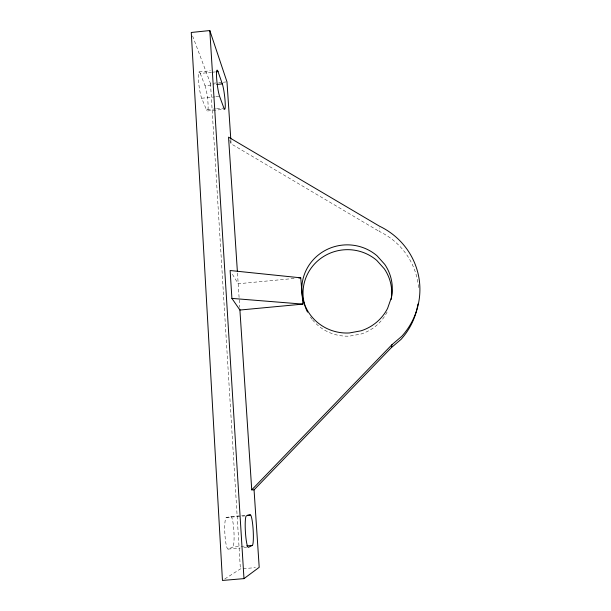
<?xml version="1.0" encoding="UTF-8"?>
<svg xmlns="http://www.w3.org/2000/svg" width="611" height="611" viewBox="0 0 611 611"><rect width="100%" height="100%" fill="white"/><g stroke="black" fill="none" stroke-linecap="round" stroke-linejoin="round"><path stroke-width="0.46" stroke-dasharray="3.06 2.29" d="M418.543 287.605A71.243 69.44 -4.4 0 0 379.133 231.332L379.339 227.888M224.795 578.945L240.398 568.925L255.436 567.642M244.751 515.401L230.859 516.608L226.337 517.525A15.817 2.368 87 0 0 224.901 534.052A15.817 2.368 87 0 0 228.193 549.075L232.684 547.105L240.154 546.463M199.079 71.945L210.421 70.784M215.622 108.865L206.457 109.789L201.683 98.234A13.938 1.871 82.7 0 1 198.453 79.629A13.938 1.871 82.7 0 1 200.225 73.45L211.475 72.297M212.414 72.205L215.225 71.915M192.595 35.996L210.505 83.539L217.829 82.791M218.746 82.699L222.412 82.325M223.328 82.233L226.07 81.95M200.225 73.45L205.013 85.647L214.117 84.723M201.683 98.234L214.904 96.897M215.851 96.798L219.624 96.416M216.546 108.773L223.878 108.032M207.511 110.958L224.795 109.209M294.105 278.448L238.183 283.756L231.554 272.857M226.337 517.525L244.621 515.936M241.085 546.387L245.759 545.982M228.193 549.075L240.176 548.044M243.865 547.731L246.63 547.487M229.82 140.477L231.103 143.814L379.133 231.332M230.851 140.064L231.103 143.814M237.48 273.086L239.733 307.318M210.505 83.539L240.398 568.925M387.091 312.061A44.374 43.251 -4.5 0 1 361.139 334.003L349.614 336.119A44.374 43.251 -4.5 0 1 312.725 320.072M312.122 319.324A44.374 43.251 -4.5 0 1 310.426 317.017M205.013 85.647A13.48 1.772 82.8 0 1 208.023 103.404A13.48 1.772 82.8 0 1 206.457 109.789M230.859 516.608A15.29 2.215 86.9 0 1 233.914 531.173A15.29 2.215 86.9 0 1 232.684 547.105"/><path stroke-width="0.92" d="M239.856 309.219L251.732 489.854L254.061 489.854L391.399 347.598L391.972 344.665L401.786 336.302A72.686 70.777 -4.6 0 0 379.446 226.162L228.545 137.131L237.358 271.185M251.732 489.854L391.972 344.665M391.399 347.598L401.015 339.403A71.243 69.44 -4.4 0 0 417.962 304.018M230.79 139.125L226.987 81.859L209.81 30.55L191.266 32.475L222.45 580.45L243.98 578.625L259.201 567.321L254.061 489.854M252.29 545.424L248.471 547.334A15.825 2.024 86.6 0 1 245.439 532.28A15.825 2.024 86.6 0 1 246.454 515.776L250.311 514.92A15.298 1.894 86.5 0 1 253.13 529.516A15.298 1.894 86.5 0 1 252.29 545.424L246.691 545.906M216.164 71.815L218.043 71.624L222.305 83.89A13.488 1.512 83.1 0 1 225.131 101.67A13.488 1.512 83.1 0 1 223.878 108.032L219.624 96.416A13.946 1.604 83 0 1 216.607 77.78A13.946 1.604 83 0 1 218.043 71.624M216.844 84.448L222.305 83.89M298.84 277.997L300.734 277.822L302.911 304.11L239.909 310.037L231.905 298.397L230.126 270.52L300.734 277.822M247.531 515.165L250.311 514.92M231.905 298.397L302.911 304.11M209.81 30.55L243.98 578.625M391.216 299.443A44.374 43.251 -4.5 0 0 384.327 268.825L376.75 260.385A44.374 43.251 -4.5 0 0 323.654 256.46A44.374 43.251 -4.5 0 0 304.744 305.08M307.532 312.114A44.374 43.251 -4.5 0 1 305.026 305.974M391.43 297.458L387.573 308.425A45.275 44.084 -4.6 0 1 361.086 330.803L349.324 332.972A45.275 44.084 -4.6 0 1 304.324 274.56A45.275 44.084 -4.6 0 1 377.018 255.772L384.739 264.364A45.275 44.084 -4.6 0 1 391.43 297.458"/></g></svg>
